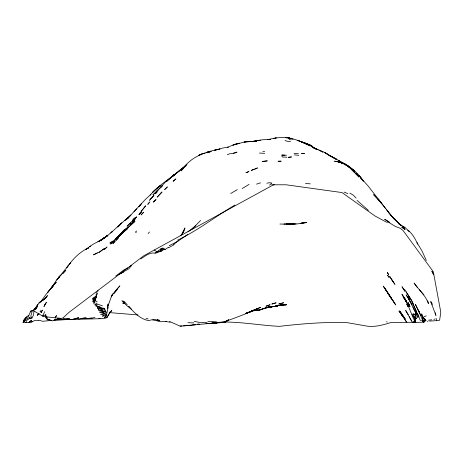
<?xml version="1.0" encoding="UTF-8"?>
<svg xmlns="http://www.w3.org/2000/svg" width="464" height="464" viewBox="0 0 464 464"><rect width="100%" height="100%" fill="white"/><g stroke="black" fill="none" stroke-linecap="round" stroke-linejoin="round"><path stroke-width="0.7" d="M96.576 295.116L95.364 300.446L93.995 302.342L94.639 302.192L93.989 301.902L93.206 300.585L92.968 298.166L96.152 296.061L96.297 292.239M106.459 316.953L104.359 317.602L106.221 315.961L105.896 313.78L103.733 313.513L102.341 312.33L99.54 312.11L105.751 311.443L105.722 312.864L106.459 312.052M33.936 311.321L33.57 314.882L31.912 318.078L30.659 318.669L29.673 317.643L29.98 317.127M93.989 301.902L95.033 299.187L93.728 298.48L96.071 297.598L96.152 296.061L93.728 298.48L92.968 298.166L92.951 299.535L95.033 299.187L96.558 296.305M98.223 306.344L97.312 308.084L99.081 307.864L103.594 311.39L105.241 311.675L105.386 310.097L102.933 309.79L98.223 306.344L96.355 306.008L97.04 304.651L93.479 303.682M424.444 322.12L415.089 322.468L414.625 320.891L414.996 320.734L415.228 317.834L414.19 317.788L413.528 316.088M106.221 315.961L108.228 307.133M107.694 306.118L107.532 307.325L108.106 303.99L107.909 304.674M107.422 308.34L107.828 305.283M107.607 306.745L107.81 305.364M97.312 308.084L101.175 308.554L101.28 307.905L99.899 306.832L96.355 306.008M41.284 312.568L42.427 310.12L41.98 310.926M168.177 247.445L165.109 249.557L160.155 250.241L160.515 249.174L161.982 248.797L162.156 248.159L164.442 248.292M426.242 315.81L422.478 317.538L421.753 313.977L422.478 317.538L425.389 319.568L424.995 320.183L423.765 319.94L423.365 322.468L423.064 320.786M107.799 305.695L107.236 308.2L111.482 296.276L112.184 295.133L111.232 296.867L113.709 293.01L117.537 288.649M26.123 322.352L25.81 322.468L30.908 310.665L33.623 310.781L42.624 316.088L45.808 314.708L45.257 316.755L47.427 319.766L49.665 319.76L52.229 320.885L59.943 318.281M425.737 321.204L425.935 320.525L423.765 319.94M38.616 320.386L34.498 320.537L31.082 322.468L23.2 322.468L24.488 318.907L28.466 315.363M23.971 320.891L23.2 322.468L24.389 319.209M93.542 299.518L93.206 300.585L93.995 302.342L93.577 300.823M44.677 311.634L42.624 316.088L43.512 316.576L61.486 318.437L63.22 317.747L68.747 312.579L143.805 255.757L272.223 185.484L274.427 184.788L286.137 184.788L342.049 192.572L374.854 215.899L386.471 222.157L388.432 222.157L395.177 226.345L400.159 228.265L403.03 230.44L433.324 271.782L440.8 312.255L439.663 319.911L439.176 320.496L429.548 321.082M103.669 315.984L102.3 316.059L106.047 314.917L100.578 314.383L103.733 313.513L104.093 312.939L101.268 310.584L98.397 309.952L99.081 307.864M97.672 291.572L97.997 290.603M96.953 294.75L97.55 292.958M24.035 320.717L23.2 322.468L23.78 320.734M23.768 320.885L23.2 322.468L23.803 320.676M415.506 319.029L415.576 321.018L415.089 322.468L413.192 321.146M23.2 322.468L23.896 320.589M152.714 319.342L155.272 319.423L156.716 320.085L157.847 319.278L157.342 320.583L158.067 320.392C158.311 323.025 164.337 320.815 166.443 321.546M181.929 234.448L183.854 230.33M157.812 320.966L159.778 320.172L157.824 320.989L158.323 319.853L157.342 320.583L157.25 320.23L157.847 319.278M24.029 320.201L24.586 319.046M184.138 229.738L184.979 227.969L182.694 232.737L184.173 230.567L180.641 235.77M55.193 318.031L56.44 315.537L55.199 317.846M160.776 249.006L160.155 250.241L161.89 249.841M417.095 317.353L417.293 316.97L417.896 317.08L415.419 315.01L413.175 313.948L414.19 317.788L415.419 315.01L416.73 314.609L415.413 312.875L415.164 314.505L415.721 315.816L415.361 319L416.898 317.788M106.888 317.66L109.73 312.632L111.836 310.567L109.748 312.545L110.241 311.947L106.888 317.66L103.855 318.6L54.247 319.963M111.981 294.953L112.711 293.834M50.193 289.524L55.889 280.981L68.562 265.315L66.445 267.96L67.315 266.858M24.58 320.572L23.89 321.546L24.743 320.601M40.902 301.588L46.11 294.304L53.395 285.424M30.659 318.669L29.725 317.631L27.672 320.079M104.359 317.602L105.177 316.477M105.995 315.352L106.813 314.221M26.112 319.064L24.87 320.769L25.735 318.658L26.941 317.933M50.628 288.915L51.846 287.303L50.28 289.287L53.702 285.047L52.449 286.566M58.481 277.756L56.863 279.966L59.775 276.155L58.481 277.756L59.351 276.689M424.212 321.361L424.444 321.053L423.388 321.158L425.935 320.525M35.606 309.407L37.097 307.481M415.228 317.834L414.329 318.977L414.996 320.734M149.889 201.73L147.778 204.398L149.06 202.774M41.296 301.594L42.497 300.086M148.202 233.56L149.449 231.994M67.698 266.382C73.167 258.744 79.698 251.958 88.375 247.967L85.915 249.33L88.375 247.967M34.4 309.592L39.376 302.557L46.058 297.511L44.643 298.862M58.887 277.257L59.775 276.155M69.71 263.888L70.586 262.804L68.95 264.822M34.382 309.668L36.03 307.655L33.762 310.236M40.873 312.162L41.435 311.831M36.412 307.214L34.382 309.72L36.865 306.669L34.365 309.778L36.905 306.629M118.059 288.045L119.857 285.87L115.379 290.864M53.157 285.714L50.837 288.521M43.494 300.127L47.531 295.626L44.08 299.576M41.255 301.559L42.462 300.121L40.838 302.035M42.607 299.924L41.783 300.898L42.323 300.278M37.004 306.478L34.974 308.844M36.836 306.675L34.203 309.726M141.613 203.505L138.823 206.544L145.151 199.659L150.899 194.381L150.237 195.031C156.298 187.845 164.134 182.433 171.61 176.848L170.508 177.625L174.174 174.882L172.335 176.279M45.072 298.474L45.431 298.062L44.573 299.013M157.83 190.159L156.316 191.812L165.613 181.795L174.87 174.342L172.991 175.85M34.301 309.465L37.068 306.373M35.699 307.939L36.9 306.565M44.869 298.712L46.62 296.74L44.869 298.712L46.22 297.175M122.496 232.742L118.883 236.657L126.782 229.123L122.496 232.742L123.952 231.432M128.922 217.053L127.501 218.561L140.928 204.212L140.076 205.082M133.934 211.787L136.723 208.858M26.761 316.854L25.497 317.933M128.139 217.877L125.964 219.919L130.929 215.052L124.706 220.394L126.33 219.147C117.821 225.898 110.478 234.175 101.239 240.068L101.999 239.534L99.644 241.199M157.035 191.023L162.609 185.501M115.391 239.204L110.623 244.058L122.954 231.901L115.368 238.914L122.943 231.948M57.53 319.093L58.481 318.124M200.616 220.487L191.557 229.529M166.988 181.238L167.98 180.223M126.689 228.358L122.832 231.936L127.96 227.064L124.23 230.701L126.765 228.276M116.655 237.945L121.574 233.137M140.772 258.918C145.093 256.221 149.553 252.126 155.051 253.118L156.931 251.813L160.967 251.662L162.632 249.997M415.831 318.797L416.359 318.304M160.155 187.845L162.58 185.443L160.938 187.056L161.768 186.284M45.257 298.271L45.658 297.876L43.755 299.686L44.167 299.309M43.535 300.086L44.474 299.158M117.752 227.082L119.48 225.429M59.815 276.266L61.776 274.398M133.307 220.307L134.711 218.973L131.892 221.618L136.596 216.92L131.892 221.618M38.692 313.815L37.236 315.184L38.935 313.571M37.236 315.184L39.028 313.49M269.555 185.211L271.875 183.031L269.265 182.729L266.87 183.234M166.628 181.296L186.963 164.279L184.196 167.028C192.775 155.916 206.671 151.583 219.948 149.008L217.158 149.611M118.68 226.119L120.182 224.738M169.07 179.11L185.588 165.99M169.551 178.773L171.158 177.352M136.66 230.979L135.395 232.099L136.312 232.534M178.286 240.717L173.542 244.65M156.008 189.08L152.528 192.432L157.65 187.7M118.065 226.328L119.625 225.017L118.767 225.736M160.967 251.662L159.372 251.221L157.667 252.636L155.051 253.118M110.681 232.963L112.242 231.675L111.377 232.383M157.389 188.024L160.086 185.809M111.041 242.156L109.869 243.113L112.387 241.071M173.867 175.137L171.036 177.387L174.8 174.389M175.757 173.635L172.005 176.593M160.405 185.53L156.6 188.529M154.239 250.003L156.931 251.813L159.129 250.09L161.982 248.797M174.046 174.98L179.701 170.537L178.715 171.309M180.635 169.801L182.625 168.223M195.883 225.73L188.053 231.78M176.9 172.753L173.171 175.653M28.867 322.347L31.668 320.247L29.638 321.761M182.59 168.27L181.604 169.035L186.145 165.625M171.32 177.068L174.174 174.882M115.704 276.121L124.027 269.799L127.873 267.85M107.567 235.497L103.611 238.386L107.886 235.37L97.95 241.808L104.591 237.684L103.832 238.206M160.463 249.412L162.156 248.159M105.218 237.226L106.836 236.048M187.688 234.448L178.176 241.048L169.279 245.676M101.239 240.068L107.741 235.434L102.179 239.349L105.485 237.063M86.669 248.913L85.799 249.533L90.399 246.123L89.581 246.749C93.606 243.281 98.797 241.79 103.072 238.728M226.374 321.25L227.453 320.502L224.332 322.468L211.224 323.257M129.607 266.783L131.59 265.443L128.847 268.801L119.474 274.108M227.459 320.578L228.566 319.847L223.892 322.468L215.969 322.811L217.1 322.724M174.012 244.76L168.374 247.834M234.941 205.047C215.627 216.421 197.954 230.388 177.677 240.091M242.231 188.517L249.087 184.376M32.364 321.552L30.984 321.755M230.736 193.5L237.307 189.614M226.281 321.448L228.659 320.038L224.077 322.468L220.487 322.515M32.956 310.254L34.638 309.262M431.729 319.806L428.434 320.212M123.639 272.078L118.117 274.769M103.733 313.513L104.823 312.927M34.174 309.795L35.885 308.891M97.347 252.961L93.479 254.84L98.78 252.219M227.29 154.721C230.248 153.01 233.984 153.839 237 152.111L233.351 153.3M105.241 311.675L105.751 311.443M30.23 311.825L32.265 310.915L30.792 316.141L31.912 318.078M434.977 319.023L433.846 319.429M251.366 311.321L257.566 309.001L246.094 313.287L260.652 307.301L249.383 312.173L252.932 310.7M203.667 153.781L205.152 153.149M252.259 310.967L250.769 311.593L258.001 308.427L252.259 310.967L254.556 310.051C244.012 314.673 233.119 318.698 222.36 322.463L225.492 321.894L219.93 322.532M256.505 184.15L260.577 182.822M246.744 313.067L245.595 313.507L248.959 312.301M255.473 309.865L251.633 310.758M124.393 302.882L122.803 303.439L124.52 303.328M151.148 319.957L148.828 320.595C140.244 319.313 134.357 312.603 128.83 306.495L131.283 309.186M218.985 149.211L222.65 148.051L228.276 147.14L227.47 147.326L235.677 143.991L239.459 143.208L232.934 145.11L245.218 141.793L256.627 141.358L252.346 141.526L262.612 139.757L270.558 139.38L267.919 139.548L276.295 137.883L273.383 138.585C278.945 137.17 285.105 137.077 290.667 138.504M76.427 318.658L72.5 319.336M266.371 307.742C270.454 306.286 274.961 307.017 278.986 305.213L274.079 306.559L268.807 307.029L258.013 310.329L251.79 310.776M263.14 308.682L265.791 307.91M221.113 322.492L222.627 322.051L212.205 323.147L215.835 322.816M278.313 305.55L281.23 304.929L286.648 304.709C279.78 304.616 273.267 307.023 266.475 307.638M281.23 304.929L275.071 306.443L277.223 306.031L269.137 307.04L276.022 306.263L278.777 305.376L276.022 306.263L268.099 307.232L271.225 306.779L262.473 308.879M156.931 251.813L159.372 251.221M258.129 140.638L251.993 141.52L260.484 140.099M86.089 317.457L79.28 318.948L76.206 318.403L78.677 317.707L71.729 319.696C67.338 317.962 62.46 320.549 58.238 318.519M223.143 322.48L224.077 322.468L221.792 322.486L225.162 322.155M95.004 317.533L88.52 318.617L83.914 318.281M257.81 310.219L255.728 310.613L259.022 310.236L263.511 308.682L258.013 310.329L261.284 309.558L259.202 309.958M265.147 307.934L271.324 306.779L269.224 307.087M304.807 222.546L300.568 223.422L306.75 222.482C300.759 223.491 294.768 224.547 288.614 224.106M251.389 311.013L259.022 310.236L251.865 310.77M98.861 318.606L100.114 318.414M420.784 320.317L420.303 320.392L413.378 304.854L416.515 311.622M251.529 310.816L252.631 310.66M262.67 308.485L263.975 308.311M301.762 222.691L303.154 222.505M69.623 318.553L65.436 318.843L63.063 318.397M51.301 320.415L42.746 321.291L38.773 320.16M251.691 310.805L257.729 309.935L252.132 310.689M423.197 321.685L422.53 321.372M205.917 323.768L208.44 323.518L185.391 325.78M188.384 325.397L190.17 325.223M207.292 323.634L216.636 322.764M296.073 223.886L286.421 224.066L294.518 223.938M190.037 325.322L192.171 325.119M208.655 323.507L212.744 323.118M184.15 325.531L187.404 325.241M169.528 321.465L180.061 326.099L181.865 325.943M53.888 320.131L71.16 319.435M213.637 323.025L217.947 322.654M214.809 322.921L216.949 322.741M414.99 322.254L391.042 322.468C383.513 324.852 375.504 327.161 367.482 326.198L346.08 322.468C323.779 321.987 301.507 323.797 279.392 326.349C261.11 325.444 243.119 322.109 224.825 322.028M220.899 322.26L217.401 322.341M215.969 322.811L218.788 322.608M251.691 310.747L253.019 310.654M415.848 322.289L412.821 322.463L412.073 321.883L405.652 310.404L408.297 314.743M192.63 324.893L195.205 324.73L193.076 324.73M197.612 324.284L199.387 324.185L197.438 324.156M101.175 308.554L104.591 308.38L104.881 310.23M81.084 318.449L87.47 318.356M180.061 326.099L183.419 326.006M183.721 325.89L184.962 325.856L183.727 325.525M193.859 322.927L187.926 322.7M291.554 224.112L290.447 224.124L293.358 224.054L284.026 224.019L288.063 224.112M89.61 318.13L92.029 318.188M216.531 321.83L207.837 321.314M286.601 155.289L281.961 154.779M92.353 301.467L93.502 301.467M286.88 157.261L282.129 156.925L281.816 155.295L284.821 155.475M294.083 153.317L298.509 153.787M264.677 153.335L259.422 153.062M262.873 151.322L264.66 151.345M207.037 322.526L199.711 322.474L194.19 321.314M290.505 141.549L287.03 141.236L285.006 140.424M279.937 224.025L284.067 224.129M298.735 155.336L294.42 154.889M157.284 320.804L151.635 319.8M305.509 183.384L310.294 183.872M98.397 309.952L102.097 310.19M416.73 314.609L413.175 313.948M101.28 307.905L104.591 308.38M109.73 312.632L137.965 314.934M286.659 137.75L285.795 137.657C291.908 138.034 297.673 140.29 303.276 142.61L297.697 140.401L305.248 143.231L303.932 142.819M170.137 322.242L165.486 321.448M289.681 138.069L288.26 137.785L291.827 138.887L289.42 138.139M49.665 319.76L47.427 319.766L46.951 316.929L46.423 318.136L45.808 314.708M289.159 139.56L290.916 139.809M335.692 161.304L337.444 161.588M146.027 318.53L148.184 318.896M339.915 162.243L334.434 161.176L338.215 161.745L341.585 162.841L341.301 162.736C348.94 164.865 353.643 171.802 359.078 177.051L352.483 170.59M271.631 184.249L274.427 184.788M102.486 305.886L97.104 303.99L95.955 303.015M29.145 317.962L30.537 318.298M337.867 161.71L339.59 162.151L338.215 161.745M303.845 142.773L308.16 144.524M308.224 144.704L307.087 143.811L300.486 141.491M124.335 302.528L123.151 302.192L121.846 300.771L124.172 301.403L127.235 304.738M161.089 248.385L165.109 249.557M342.658 163.2L341.301 162.736L344.74 163.989L339.178 162.04M301.554 141.92L307.087 143.811M344.068 192.084L347.855 193.627M341.742 162.812L339.509 161.675L346.91 165.358L340.089 161.826L344.387 163.856M314.488 148.086L316.523 148.99L312.133 147.21L318.629 149.802L322.695 152.035M291.264 138.678L293.074 139.357M331.366 156.704L336.864 159.459L327.665 154.489L331.366 156.704L329.492 155.614M306.779 143.979L301.264 141.984L309.094 144.461L316.332 149.251M334.44 158.102L336.087 159.036L332.276 157.076L339.451 160.892L338.697 160.561C347.6 164.859 356.149 170.706 361.81 179.011L360.545 177.434L368.225 186.145L390.978 215.313L387.655 211.364L394.412 219.136L391.488 215.951L390.798 215.116L399.939 224.524L393.257 217.935L394.087 218.689M315.398 148.486L313.113 147.477L317.202 149.75M318.733 150.046L324.017 152.14L333.367 157.54M349.827 193.128L353.313 195.153L356.097 198.018M422.379 321.007L421.579 320.27M307.255 144.13L303.862 142.819L307.33 144.002M322.869 152.117L320.734 150.974M310.178 145.957L305.086 143.567L310.973 146.003L317.237 149.692M314.082 147.999L315.195 148.619M124.387 302.389L123.308 301.768L126.37 305.26L129.821 308.009M97.196 301.838L94.888 300.498M389.766 222.389L384.685 219.257L388.681 221.815M343.998 163.635L351.3 168.577M400.107 224.634L398.733 223.752L404.997 227.598L409.213 231.368L407.85 230.161C412.537 233.624 415.222 238.948 417.687 244.07L417.032 242.765L421.828 250.635L426.352 260.449M307.319 144.107L306.118 143.399L307.11 144.037M401.082 225.214L399.318 224.066L401.621 225.777L400.31 224.762M346.051 164.79L343.134 163.229L347.739 165.926M404.997 227.598L402.508 226.084M347.263 165.613L345.634 164.581L349.433 167.394L352.031 170.137M346.828 165.219L348.615 166.373M346.91 165.358L346.498 165.097L349.781 167.434M386.582 321.697L387.167 322.091M348.876 166.785L345.721 164.459L347.495 165.741L346.921 165.312M345.129 164.024L348.133 166.24M347.965 166.147L350.042 167.649M351.753 168.919L353.603 170.288M348.505 166.512L354.769 171.564L352.269 169.372L352.75 169.778M351.956 169.116L351.683 168.908L353.226 170.224M350.395 167.916L351.376 168.681M422.536 317.277L425.389 319.568M357.054 200.378L368.393 210.412M400.826 225.179L395.444 219.901M427.448 321.285L427.878 321.639M418.389 315.16C412.537 309.633 411.127 301.13 406.122 294.855L412.363 305.074M381.878 203.795L378.067 198.998L381.199 202.93L373.636 194.642L379.1 200.355L385.659 208.62M415.663 312.243L414.862 311.402L413.134 307.504M419.305 289.6L423.916 294.93M417.53 287.581L414.091 283.063C418.719 289.954 425.795 295.51 428.4 303.589L427.756 300.811M378.682 199.845L380.149 201.672L379.1 200.355M386.402 209.571L387.805 211.352M358.852 175.212L360.215 177.004L359.055 175.467M402.874 316.523L401.656 314.836L406.841 322.468L404.208 318.432M394.377 302.917L383.258 286.097L395.775 304.947L388.919 294.646L391.587 298.857M405.414 300.208L403.848 298.045L406.632 302.192L408.453 306.089M392.277 280.598L394.968 284.386L389.673 276.434L393.408 282.164M403.309 296.392L403.57 296.763L402.184 294.71L407.044 302.325M401.894 294.356L406.383 301.525L403.935 297.209L407.386 303.787L413.766 319.365M393.553 282.373L392.016 280.134M384.731 288.214L386.17 290.336L384.749 288.237M416.37 312.916L418.006 315.387M391.262 298.317L387.573 292.506M419.682 312.388L418.174 310.051L422.901 320.856M386.135 290.238L390.247 296.792M406.017 291.734L411.771 300.858L413.72 305.364L411.585 300.341L404.649 289.437M40.026 311.199L40.501 311.959M405.321 300.063L406.632 302.192M433.741 274.386L431.851 271.336L433.533 274.589M405.031 299.089L403.744 296.972L406.238 301.252M411.092 303.102L408.697 298.961M432.152 304.152L430.778 301.612L435.916 315.485L435.331 312.794M430.969 301.977L432.187 304.222M417.461 314.099L419.05 317.057M409.323 316.657L411.44 320.734M420.401 314.273L421.202 315.914M407.676 304.314L408.442 306.054M409.01 304.465L408.163 302.516L409.921 306.727L409.01 304.465L409.126 304.749M415.263 320.23L415.576 321.018M412.757 302.801L412.948 303.305M95.868 297.047L96.071 297.598M412.078 314.105L412.757 316.001M422.895 320.23L422.385 318.571L423.18 321.465M41.284 312.231L40.855 310.138M436.108 318.263L436.45 320.525M95.242 304.071L95.311 306.008M44.962 304.459L43.935 306.582L46.4 302.337L44.962 304.459M37.364 305.271L36.256 307.255L37.7 304.709L37.364 305.271M35.618 308.16L34.446 309.83L36.958 306.582L35.618 308.16M115.107 291.885L113.958 293.399L117.131 289.524L115.107 291.885M144.391 207.425L141.566 210.882L145.626 205.784L144.391 207.425M48.616 291.27L47.456 292.778L49.793 289.803L48.616 291.27M53.058 285.859L51.916 287.239L54.311 284.328L53.047 285.859M65.813 270.234L62.727 273.592L65.813 270.234M141.503 211.48L139.362 214.003L141.503 211.48M55.233 283.26L54.149 284.548L56.341 282.077L55.233 283.26M118.68 237.493L116.284 240.195L118.68 237.493M160.956 193.012L157.186 197.154L162.087 191.968L160.956 193.012M150.933 198.667L149.541 200.28L153.938 195.437L150.933 198.667M141.184 212.048L138.951 214.548L141.184 212.048M143.527 212.257L141.12 214.861L143.527 212.257M132.634 222.14L130.245 224.669L135.082 219.669L132.634 222.14M183.727 168.026L181.169 170.81L183.727 168.026M116.499 238.908L115.397 240.103L117.786 237.516L116.499 238.908M157.783 190.24L153.033 194.828L157.783 190.24M113.906 242.475L112.81 243.641L115.211 241.1L113.906 242.475M128.406 224.837L127.107 226.212L130.871 222.587L128.406 224.837M121.777 222.981L120.309 224.396L121.777 222.981M124.433 229.732L122.119 232.151L124.433 229.732M133.957 218.834L132.611 220.249L134.844 217.912L133.957 218.834M167.301 186.986L164.726 189.515L167.301 186.986M156.925 192.177L155.33 193.749L156.925 192.177M155.962 199.601L153.387 202.066L155.962 199.601M129.624 226.148L124.253 230.95L134.937 221.328L129.624 226.148M106.923 247.063L104.557 249.325L106.923 247.063M123.557 231.803L122.328 232.951L127.89 228.34L123.557 231.803M123.708 230.788L121.226 233.073L123.708 230.788M174.226 180.357L173.147 181.314L175.908 178.878L174.226 180.357M40.641 301.571L39.017 302.969L41.052 301.252L40.641 301.571M104.249 248.646L99.157 252.271L104.249 248.646M199.984 154.756L198.824 155.365L202.617 153.607L199.984 154.756M257.45 167.962L254.608 169.169L257.45 167.962M252.874 169.749L251.21 170.497L254.052 169.25L252.874 169.749M248.89 171.512L246.059 172.73L248.89 171.512M251.018 311.512L247.399 312.858L251.018 311.512M207.333 152.337L206.277 152.755L210.552 151.357L206.631 152.511L208.904 151.734L207.333 152.337M209.966 151.711L207.205 152.795L211.201 151.444L209.966 151.711M268.227 305.382L265.924 306.24L270.083 304.761L268.227 305.382M215.395 149.947L214.397 150.295L218.155 149.46L215.395 149.947M274.346 303.311L271.829 304.042L276.097 302.83L274.346 303.311M281.248 303.369L278.754 304.048L283.591 302.766L281.248 303.369M263.97 161.199L262.201 161.64L267.334 160.875L263.97 161.199M291.398 156.954L288.33 157.331L291.398 156.954M269.201 306.924L266.812 307.354L271.794 306.553L269.201 306.924M246.877 141.665L244.099 142.117L251.007 141.52L246.877 141.665M282.744 304.964L280.627 305.063L286.05 304.854L282.744 304.964M279.757 161.234L278.046 161.281L281.178 161.194L279.757 161.234M302.951 153.34L301.484 153.329L304.506 153.451L302.951 153.34M311.53 145.829L309.094 144.461L312.469 146.409L311.53 145.829M326.847 153.775L324.939 152.633L327.746 154.39L326.847 153.775M403.355 228.218L401.714 227.093L405.101 229.581L402.74 227.522L404.295 228.874L403.355 228.218M357.686 174.818L356.433 173.461L357.686 174.818M397.149 221.682L396.302 220.736L398.338 223.027L397.149 221.682M362.065 179.504L360.656 177.782L363.37 181.204L362.065 179.504M405.194 318.925L399.753 311.008L405.194 318.925M399.034 311.135L401.795 315.004L399.034 311.135M389.07 277.368L387.655 275.32L389.07 277.368M409.631 298.172L408.181 296.003L410.083 298.857L409.631 298.172M387.318 272.472L388.606 274.555L387.318 272.472M404.788 291.102L402.079 286.798L404.788 291.102M419.961 313.751L415.483 304.564L419.961 313.751M407.902 306.507L406.835 304.198L407.902 306.507"/></g></svg>
